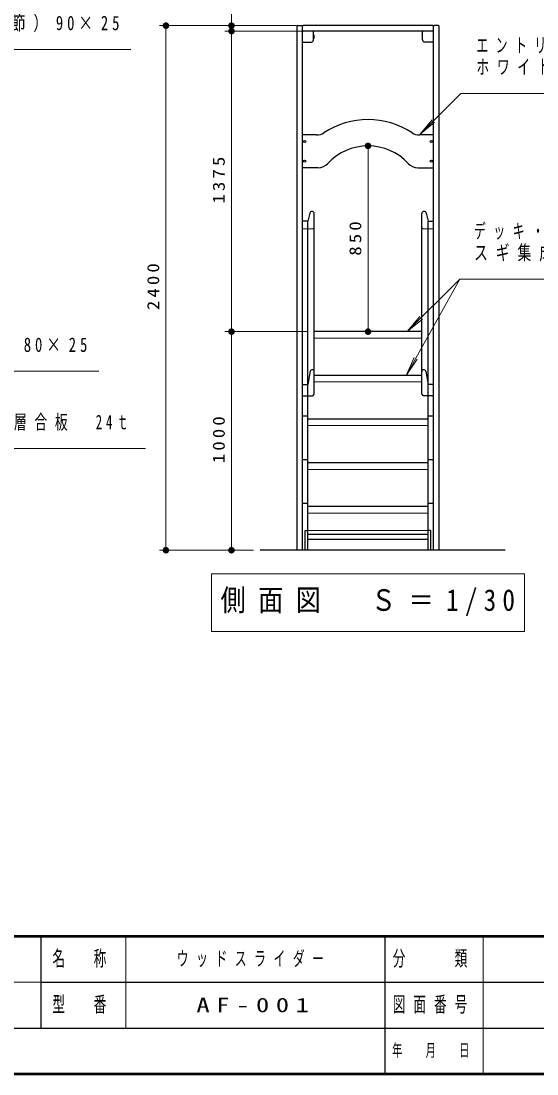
# Model space of a CAD drawing. Units: millimetres on the paper, scale 1:30. Extents: x -385 to 0, y 0 to 267.
# Drawn here: x -190.5 to -111.8, y 0 to 160.6 of the extents above; entities that cross this region are included whole.
import ezdxf

# ---------------------------------------------------------------- set-up
doc = ezdxf.new("R2010")
doc.units = ezdxf.units.MM
doc.linetypes.add('USER1', pattern=[4.5, 2.5, -2])
doc.linetypes.add('USER3', pattern=[8, 3, -1, 1, -1, 1, -1])
doc.layers.add('LY_1', color=7, linetype='Continuous', lineweight=25)
doc.layers.add('LY_4', color=7, linetype='Continuous', lineweight=13)
doc.layers.add('LY_3', color=7, linetype='Continuous')
doc.styles.add('ＭＳ ゴシック', font='')
doc.styles.get('ＭＳ ゴシック').set_extended_font_data('MS Gothic')

# ---------------------------------------------------------------- blocks, each defined once
blk = doc.blocks.new('filled_dot')
at = {"color": 0, "linetype": 'Continuous', "lineweight": -2, "const_width": 1.25}
blk.add_lwpolyline([(-0.625, 0, 1), (0.625, 0, 1)], format="xyb", close=True, dxfattribs=at)

msp = doc.modelspace()

# ---------------------------------------------------------------- linework, layer by layer
at = {"layer": 'LY_1', "lineweight": 13}
for p, q in [((-158.402, 159.031), (-158.402, 164.717)), ((-148.469, 159.864), (-169.402, 159.864)), ((-168.402, 79.864), (-168.402, 159.864)), ((-148.469, 159.864), (-159.402, 159.864)), ((-149.402, 159.031), (-159.402, 159.031)), ((-147.569, 159.031), (-159.402, 159.031)), ((-158.402, 113.198), (-158.402, 159.031)), ((-214.262, 156.222), (-173.737, 156.222)), ((-123.394, 149.534), (-129.73, 143.198)), ((-123.394, 149.534), (-76.034, 149.534)), ((-129.73, 143.198), (-127.802, 145.496)), ((-129.73, 143.198), (-127.432, 145.126)), ((-137.569, 113.198), (-137.569, 141.531)), ((-131.755, 106.531), (-123.581, 121.193)), ((-123.581, 121.193), (-131.576, 113.198)), ((-123.581, 121.193), (-82.389, 121.193)), ((-131.576, 113.198), (-129.648, 115.496)), ((-131.576, 113.198), (-129.278, 115.126)), ((-146.769, 113.198), (-159.402, 113.198)), ((-158.402, 79.864), (-158.402, 113.198)), ((-129.369, 112.198), (-145.769, 112.198)), ((-131.755, 106.531), (-130.528, 109.269)), ((-131.755, 106.531), (-130.071, 109.014)), ((-218.684, 107.159), (-178.636, 107.159)), ((-129.369, 105.531), (-145.769, 105.531)), ((-128.369, 98.864), (-146.769, 98.864)), ((-218.13, 95.373), (-171.547, 95.373)), ((-128.369, 92.198), (-146.769, 92.198)), ((-128.369, 85.531), (-146.769, 85.531)), ((-128.369, 82.864), (-146.769, 82.864)), ((-155.048, 79.864), (-169.402, 79.864)), ((-161.469, 76.271), (-161.469, 67.471)), ((-113.669, 76.271), (-161.469, 76.271)), ((-113.669, 67.471), (-113.669, 76.271)), ((-161.469, 67.471), (-113.669, 67.471))]:
    msp.add_line(p, q, dxfattribs=at)
at = {"layer": 'LY_1'}
for p, q in [((-148.402, 79.864), (-148.402, 159.764)), ((-148.302, 159.864), (-147.669, 159.864)), ((-147.569, 79.864), (-147.569, 159.764)), ((-127.569, 159.031), (-147.569, 159.031)), ((-127.669, 159.864), (-147.469, 159.864)), ((-127.569, 79.864), (-127.569, 159.764)), ((-126.836, 159.864), (-127.469, 159.864)), ((-126.736, 79.864), (-126.736, 159.764)), ((-147.469, 157.364), (-146.236, 157.364)), ((-145.902, 157.698), (-145.902, 158.931)), ((-145.852, 158.481), (-145.902, 158.481)), ((-145.852, 157.914), (-145.902, 157.914)), ((-145.852, 158.481), (-145.852, 157.914)), ((-145.836, 158.414), (-145.852, 158.481)), ((-145.836, 157.981), (-145.852, 157.914)), ((-145.836, 158.414), (-145.836, 157.981)), ((-129.302, 158.414), (-129.286, 158.481)), ((-129.302, 158.414), (-129.302, 157.981)), ((-129.302, 157.981), (-129.286, 157.914)), ((-129.286, 158.481), (-129.286, 157.914)), ((-129.286, 158.481), (-129.236, 158.481)), ((-129.286, 157.914), (-129.236, 157.914)), ((-129.236, 157.698), (-129.236, 158.931)), ((-127.669, 157.364), (-128.902, 157.364)), ((-145.407, 143.198), (-147.569, 143.198)), ((-127.569, 143.198), (-129.73, 143.198)), ((-145.17, 138.198), (-147.569, 138.198)), ((-129.968, 138.198), (-127.569, 138.198)), ((-146.464, 131.277), (-146.769, 130.031)), ((-145.769, 103.913), (-145.769, 131.198)), ((-129.369, 103.913), (-129.369, 131.198)), ((-128.673, 131.277), (-128.369, 130.031)), ((-146.769, 130.031), (-147.569, 130.031)), ((-146.769, 103.415), (-146.769, 130.031)), ((-128.369, 103.415), (-128.369, 130.031)), ((-128.369, 130.031), (-127.569, 130.031)), ((-129.369, 113.198), (-145.769, 113.198)), ((-146.376, 107.154), (-146.769, 105.159)), ((-129.369, 106.531), (-145.769, 106.531)), ((-128.762, 107.154), (-128.369, 105.159)), ((-147.569, 105.159), (-146.769, 105.159)), ((-127.569, 105.159), (-128.369, 105.159)), ((-147.569, 103.415), (-146.102, 103.415)), ((-146.769, 79.864), (-146.769, 103.415)), ((-127.569, 103.415), (-129.036, 103.415)), ((-128.369, 79.864), (-128.369, 103.415)), ((-147.569, 100.364), (-146.769, 100.364)), ((-128.369, 99.864), (-146.769, 99.864)), ((-128.369, 100.364), (-127.569, 100.364)), ((-147.569, 93.698), (-146.769, 93.698)), ((-128.369, 93.198), (-146.769, 93.198)), ((-128.369, 93.698), (-127.569, 93.698)), ((-147.569, 87.031), (-146.769, 87.031)), ((-128.369, 87.031), (-127.569, 87.031)), ((-128.369, 86.531), (-146.769, 86.531)), ((-147.169, 79.864), (-147.169, 82.864)), ((-147.169, 82.864), (-146.769, 82.864)), ((-146.769, 82.331), (-128.369, 82.331)), ((-127.969, 82.864), (-128.369, 82.864)), ((-127.969, 79.864), (-127.969, 82.864)), ((-146.769, 81.531), (-128.369, 81.531)), ((-116.639, 79.864), (-154.048, 79.864))]:
    msp.add_line(p, q, dxfattribs=at)
at = {"layer": 'LY_1', "linetype": 'USER3', "lineweight": 13}
for p, q in [((-147.569, 130.364), (-147.569, 129.198)), ((-147.569, 104.881), (-147.569, 103.231))]:
    msp.add_line(p, q, dxfattribs=at)
at = {"layer": 'LY_1', "linetype": 'USER1', "lineweight": 13}
for p, q in [((-147.569, 128.864), (-146.102, 128.864)), ((-127.569, 128.864), (-129.036, 128.864))]:
    msp.add_line(p, q, dxfattribs=at)
at = {"layer": 'LY_1'}
for points in [[(-146.102, 103.415), (-146.05, 103.421), (-145.999, 103.439), (-145.951, 103.469), (-145.906, 103.51), (-145.866, 103.561), (-145.833, 103.62), (-145.805, 103.687), (-145.785, 103.759), (-145.773, 103.835), (-145.769, 103.913)], [(-129.036, 103.415), (-129.088, 103.421), (-129.139, 103.439), (-129.187, 103.469), (-129.231, 103.51), (-129.271, 103.561), (-129.305, 103.62), (-129.333, 103.687), (-129.353, 103.759), (-129.365, 103.835), (-129.369, 103.913)]]:
    msp.add_lwpolyline(points, dxfattribs=at)
for centre in [(-147.236, 142.198), (-127.902, 142.198), (-147.236, 139.198), (-127.902, 139.198)]:
    msp.add_circle(centre, 0.175, dxfattribs=at)
for centre, radius, start, end in [((-148.302, 159.764), 0.1, 90, 180), ((-147.669, 159.764), 0.1, 0, 90), ((-147.469, 159.764), 0.1, 90, 180), ((-147.469, 159.131), 0.1, 180, 270), ((-147.469, 158.931), 0.1, 90, 180), ((-146.002, 158.931), 0.1, 0, 90), ((-129.136, 158.931), 0.1, 90, 180), ((-127.669, 159.764), 0.1, 0, 90), ((-127.669, 159.131), 0.1, 270, 0), ((-127.669, 158.931), 0.1, 0, 90), ((-127.469, 159.764), 0.1, 90, 180), ((-126.836, 159.764), 0.1, 0, 90), ((-147.469, 157.464), 0.1, 180, 270), ((-146.236, 157.698), 0.333, 270, 0), ((-128.902, 157.698), 0.333, 180, 270), ((-127.669, 157.464), 0.1, 270, 0), ((-137.569, 133.198), 12.333, 56.84659, 123.15341), ((-145.407, 145.198), 2, 270, 303.15341), ((-129.73, 145.198), 2, 236.84659, 270), ((-137.569, 133.198), 8.333, 42.64231, 137.35769), ((-145.17, 140.198), 2, 270, 317.35769), ((-129.968, 140.198), 2, 222.64231, 270), ((-146.141, 131.198), 0.333, 90, 166.26373), ((-146.102, 131.198), 0.333, 0, 90), ((-129.036, 131.198), 0.333, 90, 180), ((-128.997, 131.198), 0.333, 13.73627, 90), ((-146.075, 107.095), 0.306, 0, 168.86159), ((-129.062, 107.095), 0.306, 11.13841, 180)]:
    msp.add_arc(centre, radius, start, end, dxfattribs=at)
at = {"layer": 'LY_1', "linetype": 'USER1', "lineweight": 13}
for centre, start, end in [((-146.102, 129.198), 270, 0), ((-129.036, 129.198), 180, 270)]:
    msp.add_arc(centre, 0.333, start, end, dxfattribs=at)
at = {"layer": 'LY_4', "lineweight": 50}
for p, q in [((-385, 21), (0, 21)), ((-385, 0), (0, 0))]:
    msp.add_line(p, q, dxfattribs=at)
at = {"layer": 'LY_4', "lineweight": 25}
for p, q in [((-187.5, 21), (-187.5, 7)), ((-135, 21), (-135, 0)), ((-187.5, 14), (-70, 14)), ((-242.5, 7), (0, 7))]:
    msp.add_line(p, q, dxfattribs=at)
at = {"layer": 'LY_4'}
for p, q in [((-174.5, 21), (-174.5, 7)), ((-120, 21), (-120, 0)), ((-242.5, 14), (-187.5, 14))]:
    msp.add_line(p, q, dxfattribs=at)

# ---------------------------------------------------------------- block references
at = {"layer": 'LY_1', "lineweight": 13, "xscale": 0.4, "yscale": 0.4}
for p, rotation in [((-168.402, 159.864), 270), ((-158.402, 159.864), 270), ((-158.402, 159.031), 270), ((-158.402, 159.031), 90), ((-137.569, 141.531), 270), ((-158.402, 113.198), 270), ((-158.402, 113.198), 90), ((-137.569, 113.198), 90), ((-168.402, 79.864), 90), ((-158.402, 79.864), 90)]:
    msp.add_blockref('filled_dot', p, dxfattribs=dict(at, rotation=rotation))

# ---------------------------------------------------------------- texts
at = {"layer": 'LY_1', "style": 'ＭＳ ゴシック'}
for s, insert, char_height, attachment_point in [('\\T1.53;\\W0.75;スギ材（上小節）90×25', (-212.737, 161.372), 2.199, 1), ('\\T1.64;\\W0.6;エントリーゲート：', (-121.034, 157.984), 2.199, 1), ('\\T1.6;\\W0.65;ホワイトバーチ積層合板\u300024ｔ', (-121.034, 154.684), 2.199, 1), ('\\T1.64;\\W0.6;デッキ・踏み板：', (-121.389, 129.643), 2.199, 1), ('\\T1.58;\\W0.7;スギ集成材（一等材）30ｔ', (-121.389, 126.343), 2.199, 1), ('\\T1.53;\\W0.75;スギ材（上小節）80×25', (-217.636, 112.309), 2.199, 1), ('\\T1.6;\\W0.65;ホワイトバーチ積層合板\u300024ｔ', (-216.547, 100.523), 2.199, 1), ('\\T1.5;\\W0.85;側面図\u3000Ｓ＝1/30', (-160.069, 71.871), 3.299, 4)]:
    msp.add_mtext(s, dxfattribs=dict(at, insert=insert, char_height=char_height, attachment_point=attachment_point))
at = {"layer": 'LY_1', "char_height": 1.833, "attachment_point": 8, "rotation": 90, "style": 'ＭＳ ゴシック'}
for s, insert in [('\\T1.33;\\W1.15;1375', (-159.402, 136.542)), ('\\T1.33;\\W1.15;850', (-138.569, 127.639)), ('\\T1.33;\\W1.15;2400', (-169.402, 120.292)), ('\\T1.33;\\W1.15;1000', (-159.402, 96.952))]:
    msp.add_mtext(s, dxfattribs=dict(at, insert=insert))
at = {"layer": 'LY_3', "char_height": 2.199, "attachment_point": 4, "style": 'ＭＳ ゴシック'}
for s, insert in [('\\T1.64;\\W0.6;ウッドスライダー', (-166.75, 17.5)), ('\\T1.5;\\W1.35;AF-001', (-163.75, 10.5))]:
    msp.add_mtext(s, dxfattribs=dict(at, insert=insert))
at = {"layer": 'LY_4', "attachment_point": 5, "style": 'ＭＳ ゴシック'}
for s, insert, char_height in [('\\T1.64;\\W0.6;名\u3000称', (-181, 17.5), 2.346), ('\\T1.64;\\W0.6;分\u3000\u3000類', (-127.5, 17.5), 2.346), ('\\T1.64;\\W0.6;型\u3000番', (-181, 10.5), 2.346), ('\\T1.64;\\W0.6;図面番号', (-127.5, 10.5), 2.346), ('\\T1.64;\\W0.6;年\u3000月\u3000日', (-127.5, 3.5), 1.906)]:
    msp.add_mtext(s, dxfattribs=dict(at, insert=insert, char_height=char_height))

doc.saveas('drawing.dxf')
